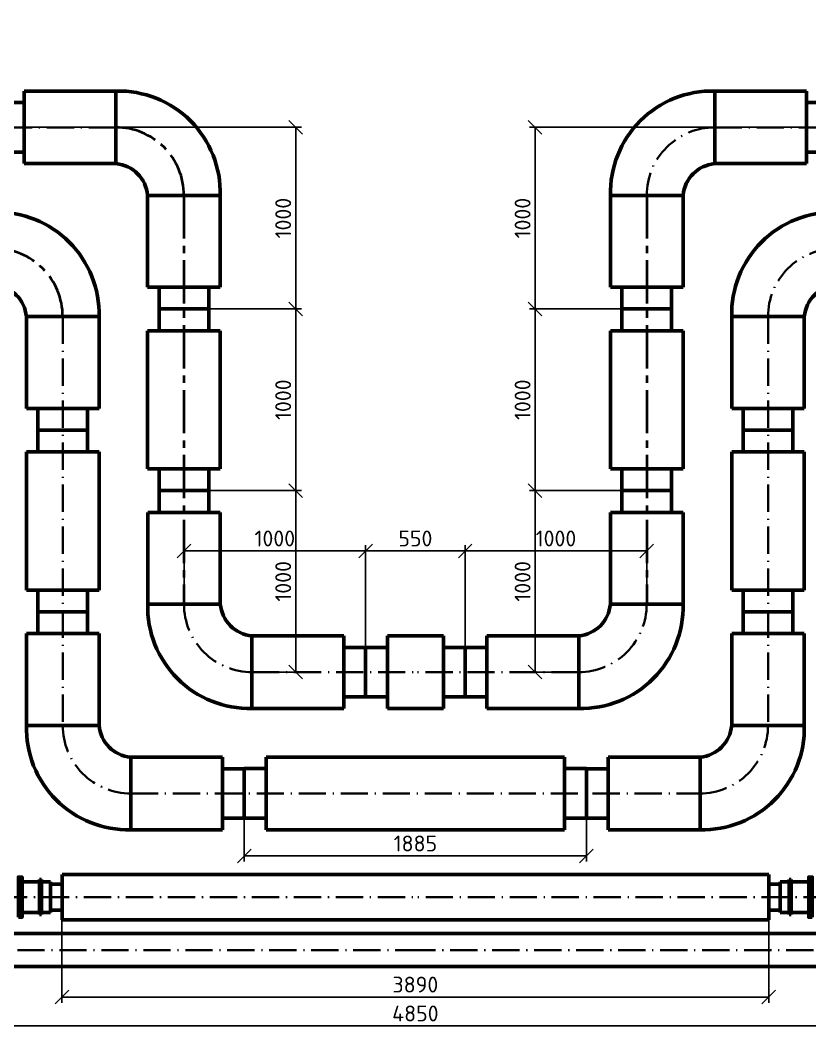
# Model space of a CAD drawing. Header units: millimetres. Extents: x 1990 to 8783, y 397 to 3825.
# Drawn here: x 4903.7 to 5077.6, y 1237.8 to 1460.8 of the extents above; entities that cross this region are included whole.
import ezdxf

# ---------------------------------------------------------------- set-up
doc = ezdxf.new("R2010")
doc.units = ezdxf.units.MM
doc.linetypes.add('ACAD_ISO10W100', pattern=[18.5, 12, -3, 0.5, -3])
doc.linetypes.add('осевая2', pattern=[28.575, 19.05, -3.175, 3.175, -3.175])
for name, color, linetype, lineweight in [('2 Рамка обычные', 1, 'Continuous', 60), ('Объекты проект.', 1, 'Continuous', 80), ('Осевая', 2, 'осевая2', 30)]:
    doc.layers.add(name, color=color, linetype=linetype, lineweight=lineweight)
doc.styles.add('-ISOCPEUR-', font='isocpeur.ttf')
doc.styles.add('GOST', font='gost.shx', dxfattribs={"oblique": 15})
doc.dimstyles.new('Копия М 1 к 25', dxfattribs={"dimtxt": 3.5, "dimasz": 3, "dimexe": 1.25, "dimexo": 0, "dimgap": 1, "dimtad": 1, "dimdec": 0, "dimlfac": 25, "dimzin": 0, "dimdsep": 46, "dimtxsty": 'GOST', "dimblk": 'OBLIQUE', "dimcen": 5, "dimclrd": 256, "dimclre": 256, "dimclrt": 256, "dimazin": 2, "dimtfac": 1, "dimtdec": 0, "dimtmove": 0, "dimatfit": 3, "dimldrblk": 'NONE', "dimfxl": 1.25, "dimtolj": 1, "dimtzin": 0, "dimlwd": -1, "dimlwe": -1, "dimarcsym": 2})

# ---------------------------------------------------------------- blocks, each defined once
blk = doc.blocks.new('_Oblique')
at = {"color": 0, "linetype": 'ByBlock', "lineweight": -2}
blk.add_line((-0.5, -0.5), (0.5, 0.5), dxfattribs=at)
blk = doc.blocks.new('*D236')
at = {"transparency": 16777216}
for p, q in [((4904.55, 1437.22), (4965.61, 1437.22)), ((4964.36, 1437.22), (4964.36, 1397.22)), ((4939.75, 1397.22), (4965.61, 1397.22))]:
    blk.add_line(p, q, dxfattribs=at)
at = {"layer": 'Defpoints', "color": 0, "lineweight": 35, "transparency": 16777216}
for p in [(4904.55, 1437.22), (4939.75, 1397.22), (4964.36, 1397.22)]:
    blk.add_point(p, dxfattribs=at)
at = {"transparency": 16777216, "xscale": 3, "yscale": 3, "zscale": 3}
for p, rotation in [((4964.36, 1437.22), 90), ((4964.36, 1397.22), 270)]:
    blk.add_blockref('_Oblique', p, dxfattribs=dict(at, rotation=rotation))
at = {"lineweight": 35, "transparency": 16777216, "insert": (4961.61, 1417.22), "char_height": 3.5, "attachment_point": 5, "rotation": 90, "style": '-ISOCPEUR-'}
blk.add_mtext('\\A1;1000', dxfattribs=at)
blk = doc.blocks.new('_None')
blk = doc.blocks.new('*D237')
at = {"transparency": 16777216}
for p, q in [((4945.21, 1397.22), (4965.61, 1397.22)), ((4964.36, 1397.22), (4964.36, 1357.22)), ((4945.22, 1357.22), (4965.61, 1357.22))]:
    blk.add_line(p, q, dxfattribs=at)
at = {"layer": 'Defpoints', "color": 0, "lineweight": 35, "transparency": 16777216}
for p in [(4945.21, 1397.22), (4945.22, 1357.22), (4964.36, 1357.22)]:
    blk.add_point(p, dxfattribs=at)
at = {"transparency": 16777216, "xscale": 3, "yscale": 3, "zscale": 3}
for p, rotation in [((4964.36, 1397.22), 90), ((4964.36, 1357.22), 270)]:
    blk.add_blockref('_Oblique', p, dxfattribs=dict(at, rotation=rotation))
at = {"lineweight": 35, "transparency": 16777216, "insert": (4961.61, 1377.22), "char_height": 3.5, "attachment_point": 5, "rotation": 90, "style": '-ISOCPEUR-'}
blk.add_mtext('\\A1;1000', dxfattribs=at)
blk = doc.blocks.new('*D238')
at = {"transparency": 16777216}
for p, q in [((4945.93, 1357.22), (4965.61, 1357.22)), ((4964.36, 1357.22), (4964.36, 1317.22)), ((4954.76, 1317.22), (4965.61, 1317.22))]:
    blk.add_line(p, q, dxfattribs=at)
at = {"layer": 'Defpoints', "color": 0, "lineweight": 35, "transparency": 16777216}
for p in [(4945.93, 1357.22), (4954.76, 1317.22), (4964.36, 1317.22)]:
    blk.add_point(p, dxfattribs=at)
at = {"transparency": 16777216, "xscale": 3, "yscale": 3, "zscale": 3}
for p, rotation in [((4964.36, 1357.22), 90), ((4964.36, 1317.22), 270)]:
    blk.add_blockref('_Oblique', p, dxfattribs=dict(at, rotation=rotation))
at = {"lineweight": 35, "transparency": 16777216, "insert": (4961.61, 1337.22), "char_height": 3.5, "attachment_point": 5, "rotation": 90, "style": '-ISOCPEUR-'}
blk.add_mtext('\\A1;1000', dxfattribs=at)
blk = doc.blocks.new('*D239')
at = {"transparency": 16777216}
for p, q in [((4939.76, 1332.21), (4939.76, 1345.16)), ((4979.76, 1322.68), (4979.76, 1345.16)), ((4939.76, 1343.91), (4979.76, 1343.91))]:
    blk.add_line(p, q, dxfattribs=at)
at = {"layer": 'Defpoints', "color": 0, "lineweight": 35, "transparency": 16777216}
for p in [(4979.76, 1343.91), (4939.76, 1332.21), (4979.76, 1322.68)]:
    blk.add_point(p, dxfattribs=at)
at = {"transparency": 16777216, "xscale": 3, "yscale": 3, "zscale": 3, "rotation": 180}
blk.add_blockref('_Oblique', (4939.76, 1343.91), dxfattribs=at)
at = {"transparency": 16777216, "xscale": 3, "yscale": 3, "zscale": 3}
blk.add_blockref('_Oblique', (4979.76, 1343.91), dxfattribs=at)
at = {"lineweight": 35, "transparency": 16777216, "insert": (4959.76, 1346.66), "char_height": 3.5, "attachment_point": 5, "style": '-ISOCPEUR-'}
blk.add_mtext('\\A1;1000', dxfattribs=at)
blk = doc.blocks.new('*D240')
at = {"transparency": 16777216}
for p, q in [((4979.76, 1322.68), (4979.76, 1345.16)), ((5001.7, 1322.68), (5001.7, 1345.16)), ((4979.76, 1343.91), (5001.7, 1343.91))]:
    blk.add_line(p, q, dxfattribs=at)
at = {"layer": 'Defpoints', "color": 0, "lineweight": 35, "transparency": 16777216}
for p in [(5001.7, 1343.91), (4979.76, 1322.68), (5001.7, 1322.68)]:
    blk.add_point(p, dxfattribs=at)
at = {"transparency": 16777216, "xscale": 3, "yscale": 3, "zscale": 3, "rotation": 180}
blk.add_blockref('_Oblique', (4979.76, 1343.91), dxfattribs=at)
at = {"transparency": 16777216, "xscale": 3, "yscale": 3, "zscale": 3}
blk.add_blockref('_Oblique', (5001.7, 1343.91), dxfattribs=at)
at = {"lineweight": 35, "transparency": 16777216, "insert": (4990.73, 1346.66), "char_height": 3.5, "attachment_point": 5, "style": '-ISOCPEUR-'}
blk.add_mtext('\\A1;550', dxfattribs=at)
blk = doc.blocks.new('*D241')
at = {"transparency": 16777216}
for p, q in [((5001.7, 1322.68), (5001.7, 1345.16)), ((5041.7, 1332.21), (5041.7, 1345.16)), ((5041.7, 1343.91), (5001.7, 1343.91))]:
    blk.add_line(p, q, dxfattribs=at)
at = {"layer": 'Defpoints', "color": 0, "lineweight": 35, "transparency": 16777216}
for p in [(5001.7, 1343.91), (5041.7, 1332.21), (5001.7, 1322.68)]:
    blk.add_point(p, dxfattribs=at)
at = {"transparency": 16777216, "xscale": 3, "yscale": 3, "zscale": 3, "rotation": 180}
blk.add_blockref('_Oblique', (5001.7, 1343.91), dxfattribs=at)
at = {"transparency": 16777216, "xscale": 3, "yscale": 3, "zscale": 3}
blk.add_blockref('_Oblique', (5041.7, 1343.91), dxfattribs=at)
at = {"lineweight": 35, "transparency": 16777216, "insert": (5021.7, 1346.66), "char_height": 3.5, "attachment_point": 5, "style": '-ISOCPEUR-'}
blk.add_mtext('\\A1;1000', dxfattribs=at)
blk = doc.blocks.new('*D242')
at = {"transparency": 16777216}
for p, q in [((5076.9, 1437.22), (5015.85, 1437.22)), ((5017.1, 1437.22), (5017.1, 1397.22)), ((5041.7, 1397.22), (5015.85, 1397.22))]:
    blk.add_line(p, q, dxfattribs=at)
at = {"layer": 'Defpoints', "color": 0, "lineweight": 35, "transparency": 16777216}
for p in [(5076.9, 1437.22), (5017.1, 1397.22), (5041.7, 1397.22)]:
    blk.add_point(p, dxfattribs=at)
at = {"transparency": 16777216, "xscale": 3, "yscale": 3, "zscale": 3}
for p, rotation in [((5017.1, 1437.22), 90), ((5017.1, 1397.22), 270)]:
    blk.add_blockref('_Oblique', p, dxfattribs=dict(at, rotation=rotation))
at = {"lineweight": 35, "transparency": 16777216, "insert": (5014.35, 1417.22), "char_height": 3.5, "attachment_point": 5, "rotation": 90, "style": '-ISOCPEUR-'}
blk.add_mtext('\\A1;1000', dxfattribs=at)
blk = doc.blocks.new('*D243')
at = {"transparency": 16777216}
for p, q in [((5036.24, 1397.22), (5015.85, 1397.22)), ((5017.1, 1397.22), (5017.1, 1357.22)), ((5036.24, 1357.22), (5015.85, 1357.22))]:
    blk.add_line(p, q, dxfattribs=at)
at = {"layer": 'Defpoints', "color": 0, "lineweight": 35, "transparency": 16777216}
for p in [(5036.24, 1397.22), (5017.1, 1357.22), (5036.24, 1357.22)]:
    blk.add_point(p, dxfattribs=at)
at = {"transparency": 16777216, "xscale": 3, "yscale": 3, "zscale": 3}
for p, rotation in [((5017.1, 1397.22), 90), ((5017.1, 1357.22), 270)]:
    blk.add_blockref('_Oblique', p, dxfattribs=dict(at, rotation=rotation))
at = {"lineweight": 35, "transparency": 16777216, "insert": (5014.35, 1377.22), "char_height": 3.5, "attachment_point": 5, "rotation": 90, "style": '-ISOCPEUR-'}
blk.add_mtext('\\A1;1000', dxfattribs=at)
blk = doc.blocks.new('*D244')
at = {"transparency": 16777216}
for p, q in [((5035.53, 1357.22), (5015.85, 1357.22)), ((5017.1, 1357.22), (5017.1, 1317.22)), ((5026.7, 1317.22), (5015.85, 1317.22))]:
    blk.add_line(p, q, dxfattribs=at)
at = {"layer": 'Defpoints', "color": 0, "lineweight": 35, "transparency": 16777216}
for p in [(5035.53, 1357.22), (5017.1, 1317.22), (5026.7, 1317.22)]:
    blk.add_point(p, dxfattribs=at)
at = {"transparency": 16777216, "xscale": 3, "yscale": 3, "zscale": 3}
for p, rotation in [((5017.1, 1357.22), 90), ((5017.1, 1317.22), 270)]:
    blk.add_blockref('_Oblique', p, dxfattribs=dict(at, rotation=rotation))
at = {"lineweight": 35, "transparency": 16777216, "insert": (5014.35, 1337.22), "char_height": 3.5, "attachment_point": 5, "rotation": 90, "style": '-ISOCPEUR-'}
blk.add_mtext('\\A1;1000', dxfattribs=at)
blk = doc.blocks.new('*D245')
at = {"transparency": 16777216}
for p, q in [((4953.04, 1285.04), (4953.04, 1275.48)), ((5028.42, 1285.04), (5028.42, 1275.48)), ((4953.04, 1276.73), (5028.42, 1276.73))]:
    blk.add_line(p, q, dxfattribs=at)
at = {"layer": 'Defpoints', "color": 0, "lineweight": 35, "transparency": 16777216}
for p in [(4953.04, 1285.04), (5028.42, 1285.04), (5028.42, 1276.73)]:
    blk.add_point(p, dxfattribs=at)
at = {"transparency": 16777216, "xscale": 3, "yscale": 3, "zscale": 3, "rotation": 180}
blk.add_blockref('_Oblique', (4953.04, 1276.73), dxfattribs=at)
at = {"transparency": 16777216, "xscale": 3, "yscale": 3, "zscale": 3}
blk.add_blockref('_Oblique', (5028.42, 1276.73), dxfattribs=at)
at = {"lineweight": 35, "transparency": 16777216, "insert": (4990.73, 1279.48), "char_height": 3.5, "attachment_point": 5, "style": '-ISOCPEUR-'}
blk.add_mtext('\\A1;1885', dxfattribs=at)
blk = doc.blocks.new('*D246')
at = {"transparency": 16777216}
for p, q in [((4893.75, 1252.42), (4893.75, 1238.04)), ((5087.7, 1252.42), (5087.7, 1238.04)), ((4893.75, 1239.29), (5087.7, 1239.29))]:
    blk.add_line(p, q, dxfattribs=at)
at = {"layer": 'Defpoints', "color": 0, "lineweight": 35, "transparency": 16777216}
for p in [(4893.75, 1252.42), (5087.7, 1252.42), (5087.7, 1239.29)]:
    blk.add_point(p, dxfattribs=at)
at = {"transparency": 16777216, "xscale": 3, "yscale": 3, "zscale": 3, "rotation": 180}
blk.add_blockref('_Oblique', (4893.75, 1239.29), dxfattribs=at)
at = {"transparency": 16777216, "xscale": 3, "yscale": 3, "zscale": 3}
blk.add_blockref('_Oblique', (5087.7, 1239.29), dxfattribs=at)
at = {"lineweight": 35, "transparency": 16777216, "insert": (4990.73, 1242.04), "char_height": 3.5, "attachment_point": 5, "style": '-ISOCPEUR-'}
blk.add_mtext('\\A1;4850', dxfattribs=at)
blk = doc.blocks.new('*D247')
at = {"transparency": 16777216}
for p, q in [((4912.88, 1262.67), (4912.88, 1244.4)), ((5068.57, 1262.67), (5068.57, 1244.4)), ((4912.88, 1245.65), (5068.57, 1245.65))]:
    blk.add_line(p, q, dxfattribs=at)
at = {"layer": 'Defpoints', "color": 0, "lineweight": 35, "transparency": 16777216}
for p in [(4912.88, 1262.67), (5068.57, 1262.67), (5068.57, 1245.65)]:
    blk.add_point(p, dxfattribs=at)
at = {"transparency": 16777216, "xscale": 3, "yscale": 3, "zscale": 3, "rotation": 180}
blk.add_blockref('_Oblique', (4912.88, 1245.65), dxfattribs=at)
at = {"transparency": 16777216, "xscale": 3, "yscale": 3, "zscale": 3}
blk.add_blockref('_Oblique', (5068.57, 1245.65), dxfattribs=at)
at = {"lineweight": 35, "transparency": 16777216, "insert": (4990.73, 1248.4), "char_height": 3.5, "attachment_point": 5, "style": '-ISOCPEUR-'}
blk.add_mtext('\\A1;3890', dxfattribs=at)

msp = doc.modelspace()

# ---------------------------------------------------------------- linework, layer by layer
at = {"color": 3, "linetype": 'ACAD_ISO10W100', "lineweight": 35, "ltscale": 0.5}
for p, q in [((4924.774, 1437.211), (4818.152, 1437.211)), ((5056.681, 1437.211), (5163.302, 1437.211)), ((4913.037, 1395.519), (4913.037, 1305.494)), ((5068.417, 1395.514), (5068.417, 1305.489)), ((4954.757, 1317.221), (4990.727, 1317.221)), ((5026.697, 1317.221), (4990.727, 1317.221)), ((4928.037, 1290.501), (5053.442, 1290.496)), ((4899.201, 1267.668), (4990.727, 1267.668)), ((5082.253, 1267.668), (4990.727, 1267.668)), ((4884.553, 1256.02), (4990.727, 1256.02)), ((5096.901, 1256.02), (4990.727, 1256.02))]:
    msp.add_line(p, q, dxfattribs=at)
at = {"color": 18, "lineweight": 35, "true_color": 0x000000}
for p, q in [((4953.037, 1290.504), (4953.037, 1288.224)), ((4953.037, 1290.5), (4953.037, 1288.22)), ((5028.417, 1290.504), (5028.417, 1288.224)), ((5028.417, 1290.5), (5028.417, 1288.22))]:
    msp.add_line(p, q, dxfattribs=at)
at = {"color": 3, "linetype": 'ACAD_ISO10W100', "lineweight": 35, "ltscale": 0.5}
for centre, start, end in [((5056.693, 1422.224), 89.9536, 180.0188), ((5083.405, 1395.519), 89.9536, 180.0188), ((4954.745, 1332.209), 179.9812, 270.0464), ((5026.709, 1332.209), 269.9536, 0.0188), ((4928.025, 1305.489), 179.9812, 270.0464), ((5053.429, 1305.489), 269.9536, 0.0188)]:
    msp.add_arc(centre, 14.988, start, end, dxfattribs=at)
at = {"layer": '2 Рамка обычные'}
for p, q in [((4904.549, 1429.216), (4904.549, 1445.216)), ((4904.549, 1445.216), (4925.805, 1445.216)), ((4924.774, 1445.216), (4924.774, 1429.216)), ((5076.905, 1445.216), (5055.649, 1445.216)), ((5056.681, 1445.216), (5056.681, 1429.216)), ((5076.905, 1429.216), (5076.905, 1445.216)), ((4904.549, 1442.676), (4899.749, 1442.676)), ((5076.905, 1442.676), (5081.705, 1442.676)), ((4904.549, 1431.756), (4899.749, 1431.756)), ((5076.905, 1431.756), (5081.705, 1431.756)), ((4904.549, 1429.216), (4924.774, 1429.216)), ((5076.905, 1429.216), (5056.681, 1429.216)), ((4947.749, 1402.016), (4947.749, 1423.293)), ((5033.705, 1402.016), (5033.705, 1423.293)), ((4931.749, 1422.219), (4947.749, 1422.219)), ((4931.749, 1402.016), (4931.749, 1422.219)), ((5049.705, 1422.219), (5033.705, 1422.219)), ((5049.705, 1402.016), (5049.705, 1422.219)), ((4947.749, 1402.016), (4931.749, 1402.016)), ((4934.289, 1402.016), (4934.289, 1397.216)), ((4945.209, 1402.016), (4945.209, 1397.216)), ((5033.705, 1402.016), (5049.705, 1402.016)), ((5036.245, 1402.016), (5036.245, 1397.216)), ((5047.165, 1402.016), (5047.165, 1397.216)), ((4934.289, 1397.216), (4945.209, 1397.216)), ((4934.289, 1397.216), (4945.209, 1397.216)), ((4945.209, 1397.216), (4934.289, 1397.216)), ((4945.209, 1397.216), (4934.289, 1397.216)), ((4945.209, 1397.216), (4934.289, 1397.216)), ((4945.209, 1397.216), (4934.289, 1397.216)), ((4934.289, 1397.216), (4945.209, 1397.216)), ((4934.289, 1397.216), (4945.209, 1397.216)), ((4945.209, 1397.216), (4934.289, 1397.216)), ((4945.209, 1397.216), (4934.289, 1397.216)), ((4945.209, 1397.216), (4934.289, 1397.216)), ((4945.209, 1397.216), (4934.289, 1397.216)), ((4934.289, 1397.216), (4945.209, 1397.216)), ((4934.289, 1397.216), (4945.209, 1397.216)), ((4945.209, 1397.216), (4934.289, 1397.216)), ((4945.209, 1397.216), (4934.289, 1397.216)), ((4945.209, 1397.216), (4934.289, 1397.216)), ((4945.209, 1397.216), (4934.289, 1397.216)), ((4934.289, 1397.216), (4945.209, 1397.216)), ((4934.289, 1397.216), (4945.209, 1397.216)), ((4945.209, 1397.216), (4934.289, 1397.216)), ((4945.209, 1397.216), (4934.289, 1397.216)), ((4934.289, 1392.416), (4934.289, 1397.216)), ((4945.209, 1397.216), (4934.289, 1397.216)), ((4945.209, 1397.216), (4934.289, 1397.216)), ((4945.209, 1392.416), (4945.209, 1397.216)), ((5047.165, 1397.216), (5036.245, 1397.216)), ((5047.165, 1397.216), (5036.245, 1397.216)), ((5036.245, 1397.216), (5047.165, 1397.216)), ((5036.245, 1397.216), (5047.165, 1397.216)), ((5036.245, 1397.216), (5047.165, 1397.216)), ((5036.245, 1397.216), (5047.165, 1397.216)), ((5047.165, 1397.216), (5036.245, 1397.216)), ((5047.165, 1397.216), (5036.245, 1397.216)), ((5036.245, 1397.216), (5047.165, 1397.216)), ((5036.245, 1397.216), (5047.165, 1397.216)), ((5036.245, 1397.216), (5047.165, 1397.216)), ((5036.245, 1397.216), (5047.165, 1397.216)), ((5047.165, 1397.216), (5036.245, 1397.216)), ((5047.165, 1397.216), (5036.245, 1397.216)), ((5036.245, 1397.216), (5047.165, 1397.216)), ((5036.245, 1397.216), (5047.165, 1397.216)), ((5036.245, 1397.216), (5047.165, 1397.216)), ((5036.245, 1397.216), (5047.165, 1397.216)), ((5047.165, 1397.216), (5036.245, 1397.216)), ((5047.165, 1397.216), (5036.245, 1397.216)), ((5036.245, 1397.216), (5047.165, 1397.216)), ((5036.245, 1397.216), (5047.165, 1397.216)), ((5036.245, 1392.416), (5036.245, 1397.216)), ((5036.245, 1397.216), (5047.165, 1397.216)), ((5036.245, 1397.216), (5047.165, 1397.216)), ((5047.165, 1392.416), (5047.165, 1397.216)), ((4947.749, 1392.416), (4931.749, 1392.416)), ((4931.749, 1392.416), (4931.749, 1362.001)), ((4947.749, 1362.001), (4947.749, 1392.416)), ((5033.705, 1392.416), (5049.705, 1392.416)), ((5033.705, 1362.001), (5033.705, 1392.416)), ((5049.705, 1392.416), (5049.705, 1362.001)), ((4931.749, 1362.001), (4947.749, 1362.001)), ((4934.289, 1362.001), (4934.289, 1357.201)), ((4945.209, 1362.001), (4945.209, 1357.201)), ((5049.705, 1362.001), (5033.705, 1362.001)), ((5036.245, 1362.001), (5036.245, 1357.201)), ((5047.165, 1362.001), (5047.165, 1357.201)), ((4945.209, 1357.201), (4934.289, 1357.201)), ((4945.209, 1357.201), (4934.289, 1357.201)), ((4934.289, 1357.201), (4945.209, 1357.201)), ((4934.289, 1357.201), (4945.209, 1357.201)), ((4934.289, 1357.201), (4945.209, 1357.201)), ((4934.289, 1357.201), (4945.209, 1357.201)), ((4945.209, 1357.201), (4934.289, 1357.201)), ((4945.209, 1357.201), (4934.289, 1357.201)), ((4934.289, 1357.201), (4945.209, 1357.201)), ((4934.289, 1357.201), (4945.209, 1357.201)), ((4934.289, 1357.201), (4945.209, 1357.201)), ((4934.289, 1357.201), (4945.209, 1357.201)), ((4945.217, 1357.216), (4934.297, 1357.216)), ((4945.217, 1357.216), (4934.297, 1357.216)), ((4934.297, 1357.216), (4945.217, 1357.216)), ((4934.297, 1357.216), (4945.217, 1357.216)), ((4934.297, 1352.416), (4934.297, 1357.216)), ((4934.297, 1357.216), (4945.217, 1357.216)), ((4934.297, 1357.216), (4945.217, 1357.216)), ((4945.217, 1357.216), (4934.297, 1357.216)), ((4945.217, 1357.216), (4934.297, 1357.216)), ((4934.297, 1357.216), (4945.217, 1357.216)), ((4934.297, 1357.216), (4945.217, 1357.216)), ((4934.297, 1357.216), (4945.217, 1357.216)), ((4934.297, 1357.216), (4945.217, 1357.216)), ((4945.217, 1352.416), (4945.217, 1357.216)), ((5036.237, 1357.216), (5047.157, 1357.216)), ((5036.237, 1357.216), (5047.157, 1357.216)), ((5047.157, 1357.216), (5036.237, 1357.216)), ((5047.157, 1357.216), (5036.237, 1357.216)), ((5036.237, 1352.416), (5036.237, 1357.216)), ((5047.157, 1357.216), (5036.237, 1357.216)), ((5047.157, 1357.216), (5036.237, 1357.216)), ((5036.237, 1357.216), (5047.157, 1357.216)), ((5036.237, 1357.216), (5047.157, 1357.216)), ((5047.157, 1357.216), (5036.237, 1357.216)), ((5047.157, 1357.216), (5036.237, 1357.216)), ((5047.157, 1357.216), (5036.237, 1357.216)), ((5047.157, 1357.216), (5036.237, 1357.216)), ((5036.245, 1357.201), (5047.165, 1357.201)), ((5036.245, 1357.201), (5047.165, 1357.201)), ((5047.165, 1357.201), (5036.245, 1357.201)), ((5047.165, 1357.201), (5036.245, 1357.201)), ((5047.165, 1357.201), (5036.245, 1357.201)), ((5047.165, 1357.201), (5036.245, 1357.201)), ((5036.245, 1357.201), (5047.165, 1357.201)), ((5036.245, 1357.201), (5047.165, 1357.201)), ((5047.165, 1357.201), (5036.245, 1357.201)), ((5047.165, 1357.201), (5036.245, 1357.201)), ((5047.165, 1357.201), (5036.245, 1357.201)), ((5047.165, 1357.201), (5036.245, 1357.201)), ((5047.157, 1352.416), (5047.157, 1357.216)), ((4931.757, 1352.416), (4947.757, 1352.416)), ((4931.757, 1352.416), (4931.757, 1331.14)), ((4947.757, 1352.416), (4947.757, 1332.214)), ((5049.697, 1352.416), (5033.697, 1352.416)), ((5033.697, 1352.416), (5033.697, 1332.214)), ((5049.697, 1352.416), (5049.697, 1331.14)), ((4947.757, 1332.214), (4931.757, 1332.214)), ((5033.697, 1332.214), (5049.697, 1332.214)), ((4954.733, 1309.216), (4954.733, 1325.216)), ((4974.957, 1325.216), (4954.733, 1325.216)), ((4974.957, 1325.216), (4974.957, 1309.216)), ((4990.727, 1325.216), (4984.557, 1325.216)), ((4984.557, 1325.216), (4984.557, 1309.216)), ((4990.727, 1325.216), (4996.897, 1325.216)), ((4996.897, 1325.216), (4996.897, 1309.216)), ((5006.497, 1325.216), (5006.497, 1309.216)), ((5006.497, 1325.216), (5026.722, 1325.216)), ((5026.722, 1309.216), (5026.722, 1325.216)), ((4974.957, 1322.676), (4979.757, 1322.676)), ((4979.757, 1322.684), (4979.757, 1311.764)), ((4979.757, 1311.76), (4979.757, 1322.68)), ((4984.557, 1322.676), (4979.757, 1322.676)), ((4979.757, 1322.676), (4979.757, 1311.756)), ((4979.757, 1322.676), (4979.757, 1311.756)), ((4979.757, 1322.676), (4979.757, 1311.756)), ((4979.757, 1322.676), (4979.757, 1311.756)), ((4996.897, 1322.676), (5001.697, 1322.676)), ((5001.697, 1322.684), (5001.697, 1311.764)), ((5001.697, 1311.76), (5001.697, 1322.68)), ((5001.697, 1322.676), (5001.697, 1311.756)), ((5001.697, 1322.676), (5001.697, 1311.756)), ((5001.697, 1322.676), (5001.697, 1311.756)), ((5001.697, 1322.676), (5001.697, 1311.756)), ((5006.497, 1322.676), (5001.697, 1322.676)), ((4974.957, 1311.756), (4979.757, 1311.756)), ((4984.557, 1311.756), (4979.757, 1311.756)), ((4996.897, 1311.756), (5001.697, 1311.756)), ((5006.497, 1311.756), (5001.697, 1311.756)), ((4974.957, 1309.216), (4953.701, 1309.216)), ((4990.727, 1309.216), (4984.557, 1309.216)), ((4990.727, 1309.216), (4996.897, 1309.216)), ((5006.497, 1309.216), (5027.753, 1309.216))]:
    msp.add_line(p, q, dxfattribs=at)
at = {"layer": '2 Рамка обычные', "color": 5}
for p, q in [((4921.037, 1375.311), (4921.037, 1396.588)), ((5060.417, 1375.311), (5060.417, 1396.588)), ((4905.037, 1395.514), (4921.037, 1395.514)), ((4905.037, 1375.311), (4905.037, 1395.514)), ((5076.417, 1395.514), (5060.417, 1395.514)), ((5076.417, 1375.311), (5076.417, 1395.514)), ((4921.037, 1375.311), (4905.037, 1375.311)), ((4907.577, 1375.311), (4907.577, 1370.511)), ((4918.497, 1375.311), (4918.497, 1370.511)), ((5060.417, 1375.311), (5076.417, 1375.311)), ((5062.957, 1375.311), (5062.957, 1370.511)), ((5073.877, 1375.311), (5073.877, 1370.511)), ((4907.577, 1370.511), (4918.497, 1370.511)), ((4907.577, 1370.511), (4918.497, 1370.511)), ((4918.497, 1370.511), (4907.577, 1370.511)), ((4918.497, 1370.511), (4907.577, 1370.511)), ((4918.497, 1370.511), (4907.577, 1370.511)), ((4918.497, 1370.511), (4907.577, 1370.511)), ((4907.577, 1370.511), (4918.497, 1370.511)), ((4907.577, 1370.511), (4918.497, 1370.511)), ((4918.497, 1370.511), (4907.577, 1370.511)), ((4918.497, 1370.511), (4907.577, 1370.511)), ((4907.577, 1365.711), (4907.577, 1370.511)), ((4918.497, 1370.511), (4907.577, 1370.511)), ((4918.497, 1370.511), (4907.577, 1370.511)), ((4918.497, 1365.711), (4918.497, 1370.511)), ((5073.877, 1370.511), (5062.957, 1370.511)), ((5073.877, 1370.511), (5062.957, 1370.511)), ((5062.957, 1370.511), (5073.877, 1370.511)), ((5062.957, 1370.511), (5073.877, 1370.511)), ((5062.957, 1370.511), (5073.877, 1370.511)), ((5062.957, 1370.511), (5073.877, 1370.511)), ((5073.877, 1370.511), (5062.957, 1370.511)), ((5073.877, 1370.511), (5062.957, 1370.511)), ((5062.957, 1370.511), (5073.877, 1370.511)), ((5062.957, 1370.511), (5073.877, 1370.511)), ((5062.957, 1365.711), (5062.957, 1370.511)), ((5062.957, 1370.511), (5073.877, 1370.511)), ((5062.957, 1370.511), (5073.877, 1370.511)), ((5073.877, 1365.711), (5073.877, 1370.511)), ((4921.037, 1365.711), (4905.037, 1365.711)), ((4905.037, 1365.711), (4905.037, 1335.296)), ((4921.037, 1335.296), (4921.037, 1365.711)), ((5060.417, 1365.711), (5076.417, 1365.711)), ((5060.417, 1335.296), (5060.417, 1365.711)), ((5076.417, 1365.711), (5076.417, 1335.296)), ((4905.037, 1335.296), (4921.037, 1335.296)), ((4907.577, 1335.296), (4907.577, 1330.496)), ((4918.497, 1335.296), (4918.497, 1330.496)), ((5076.417, 1335.296), (5060.417, 1335.296)), ((5062.957, 1335.296), (5062.957, 1330.496)), ((5073.877, 1335.296), (5073.877, 1330.496)), ((4918.497, 1330.496), (4907.577, 1330.496)), ((4918.497, 1330.496), (4907.577, 1330.496)), ((4907.577, 1330.496), (4918.497, 1330.496)), ((4907.577, 1330.496), (4918.497, 1330.496)), ((4907.577, 1325.696), (4907.577, 1330.496)), ((4907.577, 1330.496), (4918.497, 1330.496)), ((4907.577, 1330.496), (4918.497, 1330.496)), ((4918.497, 1330.496), (4907.577, 1330.496)), ((4918.497, 1330.496), (4907.577, 1330.496)), ((4907.577, 1330.496), (4918.497, 1330.496)), ((4907.577, 1330.496), (4918.497, 1330.496)), ((4907.577, 1330.496), (4918.497, 1330.496)), ((4907.577, 1330.496), (4918.497, 1330.496)), ((4918.497, 1325.696), (4918.497, 1330.496)), ((5062.957, 1330.496), (5073.877, 1330.496)), ((5062.957, 1330.496), (5073.877, 1330.496)), ((5073.877, 1330.496), (5062.957, 1330.496)), ((5073.877, 1330.496), (5062.957, 1330.496)), ((5062.957, 1325.696), (5062.957, 1330.496)), ((5073.877, 1330.496), (5062.957, 1330.496)), ((5073.877, 1330.496), (5062.957, 1330.496)), ((5062.957, 1330.496), (5073.877, 1330.496)), ((5062.957, 1330.496), (5073.877, 1330.496)), ((5073.877, 1330.496), (5062.957, 1330.496)), ((5073.877, 1330.496), (5062.957, 1330.496)), ((5073.877, 1330.496), (5062.957, 1330.496)), ((5073.877, 1330.496), (5062.957, 1330.496)), ((5073.877, 1325.696), (5073.877, 1330.496)), ((4905.037, 1325.696), (4921.037, 1325.696)), ((4905.037, 1325.696), (4905.037, 1304.42)), ((4921.037, 1325.696), (4921.037, 1305.494)), ((5076.417, 1325.696), (5060.417, 1325.696)), ((5060.417, 1325.696), (5060.417, 1305.494)), ((5076.417, 1325.696), (5076.417, 1304.42)), ((4921.037, 1305.494), (4905.037, 1305.494)), ((5060.417, 1305.494), (5076.417, 1305.494)), ((4928.013, 1282.496), (4928.013, 1298.496)), ((4948.237, 1298.496), (4928.013, 1298.496)), ((4948.237, 1298.496), (4948.237, 1282.496)), ((4990.727, 1298.504), (4957.837, 1298.504)), ((4957.837, 1298.504), (4957.837, 1282.504)), ((4990.727, 1298.504), (5023.617, 1298.504)), ((5023.617, 1298.504), (5023.617, 1282.504)), ((5033.217, 1298.496), (5033.217, 1282.496)), ((5033.217, 1298.496), (5053.442, 1298.496)), ((5053.442, 1282.496), (5053.442, 1298.496)), ((4948.237, 1295.956), (4953.037, 1295.956)), ((4957.837, 1295.964), (4953.037, 1295.964)), ((4953.037, 1295.964), (4953.037, 1285.044)), ((4953.037, 1295.964), (4953.037, 1285.044)), ((4953.037, 1295.964), (4953.037, 1285.044)), ((4953.037, 1285.044), (4953.037, 1295.964)), ((4953.037, 1295.96), (4953.037, 1285.04)), ((4953.037, 1295.96), (4953.037, 1285.04)), ((4953.037, 1295.96), (4953.037, 1285.04)), ((4953.037, 1295.96), (4953.037, 1285.04)), ((4953.037, 1295.96), (4953.037, 1285.04)), ((4953.037, 1295.96), (4953.037, 1285.04)), ((4953.037, 1295.96), (4953.037, 1285.04)), ((4953.037, 1295.956), (4953.037, 1285.036)), ((4953.037, 1295.956), (4953.037, 1285.036)), ((4953.037, 1295.956), (4953.037, 1285.036)), ((5023.617, 1295.964), (5028.417, 1295.964)), ((5028.417, 1295.964), (5028.417, 1285.044)), ((5028.417, 1295.964), (5028.417, 1285.044)), ((5028.417, 1295.964), (5028.417, 1285.044)), ((5028.417, 1285.044), (5028.417, 1295.964)), ((5028.417, 1295.96), (5028.417, 1285.04)), ((5028.417, 1295.96), (5028.417, 1285.04)), ((5028.417, 1295.96), (5028.417, 1285.04)), ((5028.417, 1295.96), (5028.417, 1285.04)), ((5028.417, 1295.96), (5028.417, 1285.04)), ((5028.417, 1295.96), (5028.417, 1285.04)), ((5028.417, 1295.96), (5028.417, 1285.04)), ((5028.417, 1295.956), (5028.417, 1285.036)), ((5028.417, 1295.956), (5028.417, 1285.036)), ((5033.217, 1295.956), (5028.417, 1295.956)), ((5028.417, 1295.956), (5028.417, 1285.036)), ((4948.237, 1285.036), (4953.037, 1285.036)), ((4957.837, 1285.044), (4953.037, 1285.044)), ((5023.617, 1285.044), (5028.417, 1285.044)), ((5033.217, 1285.036), (5028.417, 1285.036)), ((4948.237, 1282.496), (4926.981, 1282.496)), ((4990.727, 1282.504), (4957.837, 1282.504)), ((4990.727, 1282.504), (5023.617, 1282.504)), ((5033.217, 1282.496), (5054.473, 1282.496))]:
    msp.add_line(p, q, dxfattribs=at)
at = {"layer": '2 Рамка обычные'}
for centre, radius, start, end in [((4925.289, 1422.756), 22.466, 358.62986, 91.31538), ((5056.165, 1422.756), 22.466, 88.68462, 181.37014), ((4924.073, 1421.542), 7.706, 5.03734, 84.78251), ((5057.381, 1421.542), 7.706, 95.21749, 174.96266), ((4954.217, 1331.677), 22.466, 178.62986, 271.31538), ((4955.433, 1332.891), 7.706, 185.03734, 264.78251), ((5026.021, 1332.891), 7.706, 275.21749, 354.96266), ((5027.237, 1331.677), 22.466, 268.68462, 1.37014)]:
    msp.add_arc(centre, radius, start, end, dxfattribs=at)
at = {"layer": '2 Рамка обычные', "color": 5}
for centre, radius, start, end in [((4898.577, 1396.051), 22.466, 358.62986, 91.31538), ((5082.877, 1396.051), 22.466, 88.68462, 181.37014), ((4897.36, 1394.837), 7.706, 5.03734, 84.78251), ((5084.094, 1394.837), 7.706, 95.21749, 174.96266), ((4927.497, 1304.957), 22.466, 178.62986, 271.31538), ((4928.713, 1306.171), 7.706, 185.03734, 264.78251), ((5052.741, 1306.171), 7.706, 275.21749, 354.96266), ((5053.957, 1304.957), 22.466, 268.68462, 1.37014)]:
    msp.add_arc(centre, radius, start, end, dxfattribs=at)
at = {"layer": 'Объекты проект.', "color": 4, "lineweight": 60}
for p, q in [((4907.95, 1271.056), (4907.95, 1271.513)), ((4907.95, 1271.513), (4908.35, 1271.513)), ((4908.35, 1271.056), (4908.35, 1271.513)), ((4990.727, 1272.668), (4912.881, 1272.668)), ((4912.881, 1272.668), (4912.881, 1262.668)), ((4912.881, 1272.668), (4912.881, 1262.668)), ((4990.727, 1272.668), (5068.573, 1272.668)), ((5068.573, 1272.668), (5068.573, 1262.668)), ((5068.573, 1272.668), (5068.573, 1262.668)), ((5073.504, 1271.513), (5073.104, 1271.513)), ((5073.104, 1271.056), (5073.104, 1271.513)), ((5073.504, 1271.056), (5073.504, 1271.513)), ((4904.081, 1271.056), (4907.95, 1271.056)), ((4907.95, 1264.28), (4907.95, 1271.056)), ((4908.35, 1271.056), (4910.378, 1271.056)), ((4908.35, 1271.056), (4908.35, 1264.28)), ((4910.378, 1271.056), (4910.378, 1270.547)), ((4912.881, 1270.547), (4910.378, 1270.547)), ((4910.378, 1264.788), (4910.378, 1270.547)), ((5068.573, 1270.547), (5071.076, 1270.547)), ((5073.104, 1271.056), (5071.076, 1271.056)), ((5071.076, 1271.056), (5071.076, 1270.547)), ((5071.076, 1264.788), (5071.076, 1270.547)), ((5073.104, 1271.056), (5073.104, 1264.28)), ((5077.373, 1271.056), (5073.504, 1271.056)), ((5073.504, 1264.28), (5073.504, 1271.056)), ((4912.881, 1264.788), (4910.378, 1264.788)), ((4910.378, 1264.28), (4910.378, 1264.788)), ((5068.573, 1264.788), (5071.076, 1264.788)), ((5071.076, 1264.28), (5071.076, 1264.788)), ((4904.081, 1264.28), (4907.95, 1264.28)), ((4907.95, 1264.28), (4907.95, 1263.823)), ((4907.95, 1263.823), (4908.35, 1263.823)), ((4908.35, 1264.28), (4908.35, 1263.823)), ((4908.35, 1264.28), (4910.378, 1264.28)), ((4990.727, 1262.668), (4912.881, 1262.668)), ((4990.727, 1262.668), (5068.573, 1262.668)), ((5073.104, 1264.28), (5071.076, 1264.28)), ((5073.104, 1264.28), (5073.104, 1263.823)), ((5073.504, 1263.823), (5073.104, 1263.823)), ((5077.373, 1264.28), (5073.504, 1264.28)), ((5073.504, 1264.28), (5073.504, 1263.823))]:
    msp.add_line(p, q, dxfattribs=at)
at = {"layer": 'Объекты проект.', "color": 6, "lineweight": 60, "true_color": 0xff00ff}
for p, q in [((4990.727, 1259.62), (4893.753, 1259.62)), ((4990.727, 1259.62), (5087.701, 1259.62)), ((4990.727, 1252.42), (4893.753, 1252.42)), ((4990.727, 1252.42), (5087.701, 1252.42))]:
    msp.add_line(p, q, dxfattribs=at)
at = {"layer": 'Объекты проект.', "color": 4, "lineweight": 60}
for points in [[(4903.281, 1263.248), (4903.281, 1272.087), (4904.081, 1272.087), (4904.081, 1263.248)], [(5078.173, 1263.248), (5078.173, 1272.087), (5077.373, 1272.087), (5077.373, 1263.248)]]:
    msp.add_lwpolyline(points, close=True, dxfattribs=at)
at = {"layer": 'Осевая', "color": 3, "lineweight": 40, "ltscale": 0.5}
for p, q in [((4939.749, 1422.219), (4939.757, 1332.208)), ((5041.705, 1422.219), (5041.705, 1332.214))]:
    msp.add_line(p, q, dxfattribs=at)
for centre in [(4924.761, 1422.224), (4898.049, 1395.519)]:
    msp.add_arc(centre, 14.988, 359.9812, 90.0464, dxfattribs=at)

# ---------------------------------------------------------------- dimensions: what is measured, and where the dimension line sits
at = {"color": 18, "lineweight": 35, "true_color": 0x000000}
for base, p1, p2, angle, picture, middle in [((4964.356, 1397.216), (4904.549, 1437.216), (4939.751, 1397.216), 90, '*D236', (4961.606, 1417.216)), ((5017.098, 1397.216), (5076.905, 1437.216), (5041.703, 1397.216), 90, '*D242', (5014.348, 1417.216)), ((4964.356, 1357.216), (4945.209, 1397.216), (4945.217, 1357.216), 90, '*D237', (4961.606, 1377.216)), ((5017.098, 1357.216), (5036.245, 1397.216), (5036.237, 1357.216), 90, '*D243', (5014.348, 1377.216)), ((4964.356, 1317.221), (4945.928, 1357.216), (4954.757, 1317.221), 90, '*D238', (4961.606, 1337.219)), ((5017.098, 1317.221), (5035.527, 1357.216), (5026.697, 1317.221), 90, '*D244', (5014.348, 1337.219)), ((5001.697, 1343.906), (5041.697, 1332.209), (5001.697, 1322.676), 180, '*D241', (5021.697, 1346.656))]:
    dim = msp.add_linear_dim(base=base, p1=p1, p2=p2, angle=angle, dimstyle='Копия М 1 к 25', override={"dimtxsty": '-ISOCPEUR-'}, dxfattribs=at)
    dim.commit()
    dim.dimension.update_dxf_attribs({"geometry": picture, "text_midpoint": middle})
for base, p1, p2, picture, middle in [((4979.757, 1343.906), (4939.757, 1332.209), (4979.757, 1322.676), '*D239', (4959.757, 1346.656)), ((5028.4173, 1276.7261), (4953.0369, 1285.0363), (5028.4173, 1285.0363), '*D245', (4990.7271, 1279.4761))]:
    dim = msp.add_linear_dim(base=base, p1=p1, p2=p2, dimstyle='Копия М 1 к 25', override={"dimtxsty": '-ISOCPEUR-'}, dxfattribs=at)
    dim.commit()
    dim.dimension.update_dxf_attribs({"geometry": picture, "text_midpoint": middle})
for base, p1, p2, text, picture, middle in [((5001.697, 1343.906), (4979.757, 1322.676), (5001.697, 1322.684), '550', '*D240', (4990.727, 1346.656)), ((5068.573, 1245.652), (4912.881, 1262.668), (5068.573, 1262.668), '3890', '*D247', (4990.727, 1248.402)), ((5087.701, 1239.295), (4893.753, 1252.42), (5087.701, 1252.42), '4850', '*D246', (4990.727, 1242.045))]:
    dim = msp.add_linear_dim(base=base, p1=p1, p2=p2, text=text, dimstyle='Копия М 1 к 25', override={"dimtxsty": '-ISOCPEUR-'}, dxfattribs=at)
    dim.commit()
    dim.dimension.update_dxf_attribs({"geometry": picture, "text_midpoint": middle})

doc.saveas('drawing.dxf')
